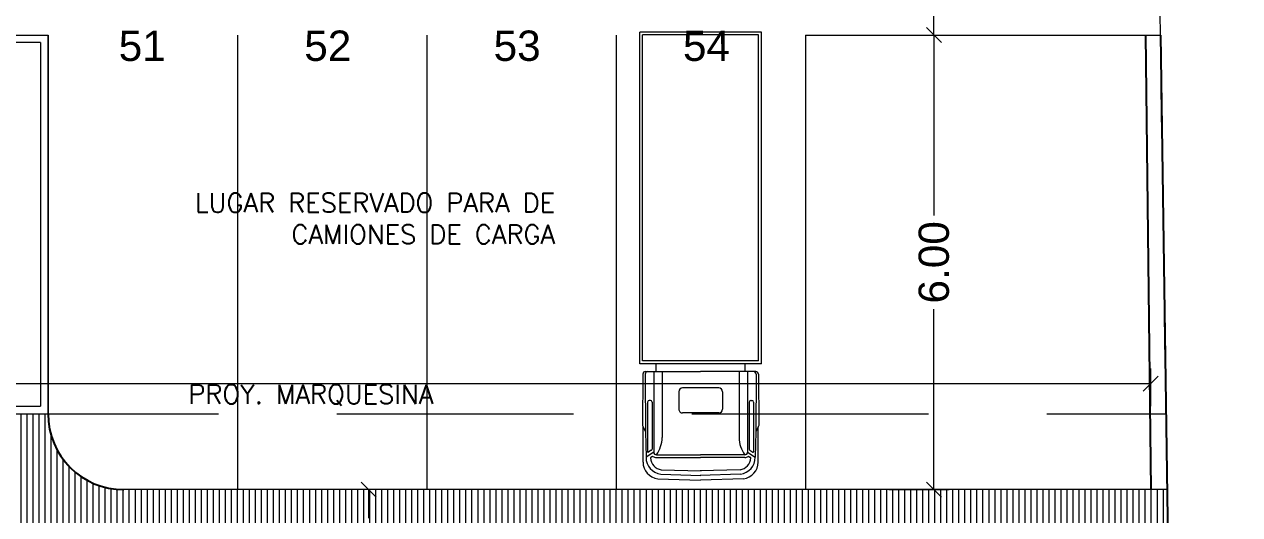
# Model space of a CAD drawing. Header units: inches. Extents: x 2 to 337, y 2 to 182.
# Drawn here: x 170.04 to 186.08, y 123.92 to 130.39 of the extents above; entities that cross this region are included whole.
import ezdxf

# ---------------------------------------------------------------- set-up
doc = ezdxf.new("R2010")
doc.units = ezdxf.units.IN
doc.header["$MEASUREMENT"] = 0
for name, pattern in [('ACAD_ISO10W100', [18, 12, -3, 0, -3]), ('HIDDEN2', [4.7625, 3.175, -1.5875]), ('LÍNEAS_OCULTAS2', [0.1875, 0.125, -0.0625])]:
    doc.linetypes.add(name, pattern=pattern)
for name, color, linetype, lineweight in [('01 eje', 30, 'ACAD_ISO10W100', 9), ('a_MUEBLE', 3, 'Continuous', 5), ('L COTAS', 1, 'Continuous', 9), ('l gris', 9, 'Continuous', 5), ('l muro', 5, 'Continuous', 80), ('L PROYEC', 4, 'HIDDEN2', 9)]:
    doc.layers.add(name, color=color, linetype=linetype, lineweight=lineweight)
doc.layers.add('ARQ-TXTS LOCAL', color=3, linetype='Continuous')
doc.styles.add('2mm para 1.100', font='ARIAL.TTF')
doc.styles.add('3mm para 1.100', font='ARIAL.TTF')
doc.styles.add('RomanS', font='romans.shx')
doc.dimstyles.new('cotas 1.100', dxfattribs={"dimscale": 2, "dimtxt": 0.2, "dimasz": 0.1, "dimexe": 0.1, "dimexo": 0.05, "dimgap": 0.05, "dimtad": 0, "dimzin": 0, "dimdsep": 46, "dimtxsty": '2mm para 1.100', "dimblk": 'OBLIQUE', "dimcen": 0.09, "dimclrd": 256, "dimclre": 256, "dimclrt": 256, "dimaunit": 1, "dimadec": 3, "dimazin": 0, "dimtfac": 1, "dimtofl": 0, "dimtmove": 2, "dimatfit": 3, "dimfxl": 0, "dimtolj": 1, "dimtzin": 0, "dimlwd": -1, "dimlwe": -1, "dimarcsym": 0})

# ---------------------------------------------------------------- blocks, each defined once
blk = doc.blocks.new('terreno1')
at = {"layer": '01 eje', "ltscale": 0.05}
blk.add_line((2904.08, 736.346), (2902.361, 855.185), dxfattribs=at)
blk = doc.blocks.new('_Oblique')
at = {"color": 0, "linetype": 'ByBlock', "lineweight": -2}
blk.add_line((-0.5, -0.5), (0.5, 0.5), dxfattribs=at)
blk = doc.blocks.new('*D392')
at = {"layer": 'Defpoints', "color": 0}
for p in [(181.35, 130.25), (181.35, 124.25), (182.047, 124.25)]:
    blk.add_point(p, dxfattribs=at)
at = {"layer": 'L COTAS'}
for p, q in [((181.45, 130.25), (182.247, 130.25)), ((182.047, 130.25), (182.047, 127.87)), ((182.047, 124.25), (182.047, 126.63)), ((181.45, 124.25), (182.247, 124.25))]:
    blk.add_line(p, q, dxfattribs=at)
at = {"layer": 'L COTAS', "xscale": 0.2, "yscale": 0.2, "zscale": 0.2}
for p, rotation in [((182.047, 130.25), 90), ((182.047, 124.25), 270)]:
    blk.add_blockref('_Oblique', p, dxfattribs=dict(at, rotation=rotation))
at = {"layer": 'L COTAS', "insert": (182.047, 127.25), "char_height": 0.4, "attachment_point": 5, "rotation": 90, "style": '2mm para 1.100'}
blk.add_mtext('\\A1;6.00', dxfattribs=at)
blk = doc.blocks.new('*D472')
at = {"layer": 'Defpoints', "color": 0}
for p in [(181.35, 135.75), (181.35, 130.25), (182.047, 130.25)]:
    blk.add_point(p, dxfattribs=at)
at = {"layer": 'L COTAS'}
for p, q in [((181.45, 135.75), (182.247, 135.75)), ((182.047, 135.75), (182.047, 133.619)), ((182.047, 130.25), (182.047, 132.381)), ((181.45, 130.25), (182.247, 130.25))]:
    blk.add_line(p, q, dxfattribs=at)
at = {"layer": 'L COTAS', "xscale": 0.2, "yscale": 0.2, "zscale": 0.2}
for p, rotation in [((182.047, 135.75), 90), ((182.047, 130.25), 270)]:
    blk.add_blockref('_Oblique', p, dxfattribs=dict(at, rotation=rotation))
at = {"layer": 'L COTAS', "insert": (182.047, 133), "char_height": 0.4, "attachment_point": 5, "rotation": 90, "style": '2mm para 1.100'}
blk.add_mtext('\\A1;5.50', dxfattribs=at)
blk = doc.blocks.new('COCHERA-DISC-flat-2')
at = {"color": 0}
for p, q in [((-3.5, 0), (-3.5, 5)), ((0, 5), (-3.5, 5)), ((0, 0), (0, 5)), ((0, 0), (0, 5)), ((0, 0), (0, 5)), ((-0.5, 4.9), (-3.4, 4.9)), ((-3.4, 0.1), (-3.4, 4.9)), ((-0.5, 4.85), (-0.5, 4.9)), ((-0.05, 4.85), (-0.5, 4.85)), ((-0.05, 4.7), (-0.05, 4.85)), ((-0.05, 4.7), (-0.5, 4.7)), ((-0.5, 4.55), (-0.5, 4.7)), ((-0.05, 4.55), (-0.5, 4.55)), ((-0.05, 4.4), (-0.05, 4.55)), ((-0.05, 4.4), (-0.5, 4.4)), ((-0.5, 4.25), (-0.5, 4.4)), ((-0.05, 4.25), (-0.5, 4.25)), ((-0.05, 4.1), (-0.05, 4.25)), ((-0.05, 4.1), (-0.5, 4.1)), ((-0.5, 3.95), (-0.5, 4.1)), ((-0.05, 3.95), (-0.5, 3.95)), ((-0.05, 3.8), (-0.05, 3.95)), ((-0.05, 3.8), (-0.5, 3.8)), ((-0.5, 3.65), (-0.5, 3.8)), ((-1.817, 2.664), (-1.509, 3.558)), ((-0.05, 3.65), (-0.5, 3.65)), ((-0.05, 3.5), (-0.05, 3.65)), ((-0.05, 3.5), (-0.5, 3.5)), ((-0.5, 3.35), (-0.5, 3.5)), ((-1.767, 3.133), (-1.692, 3.35)), ((-0.05, 3.35), (-0.5, 3.35)), ((-0.05, 3.2), (-0.05, 3.35)), ((-2.198, 3.028), (-2.198, 3.133)), ((-1.767, 3.133), (-2.198, 3.133)), ((-1.65, 2.988), (-1.616, 3.088)), ((-0.05, 3.2), (-0.5, 3.2)), ((-0.5, 3.05), (-0.5, 3.2)), ((-0.05, 3.05), (-0.5, 3.05)), ((-0.05, 2.9), (-0.05, 3.05)), ((-1.803, 3.028), (-2.198, 3.028)), ((-1.892, 2.769), (-1.803, 3.028)), ((-0.05, 2.9), (-0.5, 2.9)), ((-0.5, 2.75), (-0.5, 2.9)), ((-2.475, 2.769), (-2.724, 2.237)), ((-1.892, 2.769), (-2.475, 2.769)), ((-0.05, 2.75), (-0.5, 2.75)), ((-0.05, 2.6), (-0.05, 2.75)), ((-2.408, 2.664), (-2.675, 2.092)), ((-1.817, 2.664), (-2.408, 2.664)), ((-0.05, 2.6), (-0.5, 2.6)), ((-0.5, 2.45), (-0.5, 2.6)), ((-2.448, 2.454), (-2.53, 2.278)), ((-0.05, 2.45), (-0.5, 2.45)), ((-0.05, 2.3), (-0.05, 2.45)), ((-2.863, 2.311), (-2.907, 2.215)), ((-2.724, 2.237), (-2.863, 2.311)), ((-0.05, 2.3), (-0.5, 2.3)), ((-0.5, 2.15), (-0.5, 2.3)), ((-2.675, 2.092), (-2.907, 2.215)), ((-0.05, 2.15), (-0.5, 2.15)), ((-0.05, 2), (-0.05, 2.15)), ((-0.05, 2), (-0.5, 2)), ((-0.5, 1.85), (-0.5, 2)), ((-0.05, 1.85), (-0.5, 1.85)), ((-0.05, 1.7), (-0.05, 1.85)), ((-0.05, 1.7), (-0.5, 1.7)), ((-0.5, 1.55), (-0.5, 1.7)), ((-0.05, 1.55), (-0.5, 1.55)), ((-0.05, 1.4), (-0.05, 1.55)), ((-0.05, 1.4), (-0.5, 1.4)), ((-0.5, 1.25), (-0.5, 1.4)), ((-0.05, 1.25), (-0.5, 1.25)), ((-0.05, 1.1), (-0.05, 1.25)), ((-0.05, 1.1), (-0.5, 1.1)), ((-0.5, 0.95), (-0.5, 1.1)), ((-0.05, 0.95), (-0.5, 0.95)), ((-0.05, 0.8), (-0.05, 0.95)), ((-0.05, 0.8), (-0.5, 0.8)), ((-0.5, 0.65), (-0.5, 0.8)), ((-0.05, 0.65), (-0.5, 0.65)), ((-0.05, 0.5), (-0.05, 0.65)), ((-0.05, 0.5), (-0.5, 0.5)), ((-0.5, 0.35), (-0.5, 0.5)), ((-0.05, 0.35), (-0.5, 0.35)), ((-0.05, 0.35), (-0.5, 0.35)), ((-0.05, 0.2), (-0.05, 0.35)), ((-0.05, 0.2), (-0.5, 0.2)), ((-0.5, 0.1), (-0.5, 0.2)), ((0, 0), (-3.5, 0)), ((-3.4, 0.1), (-0.5, 0.1))]:
    blk.add_line(p, q, dxfattribs=at)
for centre, radius, start, end in [((-1.719, 3.558), 0.21, 0, 277.4565), ((-1.87, 2.453), 0.683, 194.871, 68.1638), ((-1.87, 2.453), 0.578, 179.9015, 67.6476)]:
    blk.add_arc(centre, radius, start, end, dxfattribs=at)
blk = doc.blocks.new('*D304')
at = {"layer": 'Defpoints', "color": 0}
for p in [(184.909, 125.648), (150.073, 125.25), (184.909, 125.254)]:
    blk.add_point(p, dxfattribs=at)
at = {"layer": 'L COTAS'}
for p, q in [((150.073, 125.35), (150.073, 125.848)), ((184.909, 125.354), (184.909, 125.848)), ((150.073, 125.648), (166.717, 125.648)), ((184.909, 125.648), (168.265, 125.648))]:
    blk.add_line(p, q, dxfattribs=at)
at = {"layer": 'L COTAS', "xscale": 0.2, "yscale": 0.2, "zscale": 0.2, "rotation": 180}
blk.add_blockref('_Oblique', (150.073, 125.648), dxfattribs=at)
at = {"layer": 'L COTAS', "xscale": 0.2, "yscale": 0.2, "zscale": 0.2}
blk.add_blockref('_Oblique', (184.909, 125.648), dxfattribs=at)
at = {"layer": 'L COTAS', "insert": (167.491, 125.648), "char_height": 0.4, "attachment_point": 5, "style": '2mm para 1.100'}
blk.add_mtext('\\A1;34.84', dxfattribs=at)
blk = doc.blocks.new('*D383')
at = {"layer": 'Defpoints', "color": 0}
for p in [(174.583, 124.25), (175.154, 124.25), (175.115, 122.252)]:
    blk.add_point(p, dxfattribs=at)
at = {"layer": 'L COTAS'}
for p, q in [((175.054, 124.25), (174.383, 124.25)), ((174.583, 124.25), (174.583, 123.873)), ((174.583, 122.252), (174.583, 122.629)), ((175.015, 122.252), (174.383, 122.252))]:
    blk.add_line(p, q, dxfattribs=at)
at = {"layer": 'L COTAS', "xscale": 0.2, "yscale": 0.2, "zscale": 0.2}
for p, rotation in [((174.583, 124.25), 90), ((174.583, 122.252), 270)]:
    blk.add_blockref('_Oblique', p, dxfattribs=dict(at, rotation=rotation))
at = {"layer": 'L COTAS', "insert": (174.583, 123.251), "char_height": 0.4, "attachment_point": 5, "rotation": 90, "style": '2mm para 1.100'}
blk.add_mtext('\\A1;2.00', dxfattribs=at)
blk = doc.blocks.new('ca_v_cam29')
at = {"layer": 'a_MUEBLE'}
for p, q in [((-89.1, 110), (-689.1, 110)), ((-689.1, 110), (-689.1, -110)), ((-89.1, 110), (-89.1, 80.5)), ((-75.1, 99.7), (-75.1, 80.5)), ((-70.1, 104.7), (22.9, 105.1)), ((-70.1, 100.4), (34.4, 99.7)), ((22.9, 105.1), (24.8, 104.2)), ((88.8, 104.2), (24.8, 104.2)), ((24.8, 104.2), (34.4, 99.7)), ((34.4, 99.7), (80.1, 98.8)), ((70.8, 85), (80.1, 98.8)), ((-89.1, 80.5), (-89.1, -80.5)), ((-75.1, 85), (70.8, 85)), ((-75.1, 80.5), (-75.1, 0)), ((-75.1, 69.7), (44.4, 69.7)), ((75.8, 80), (75.8, 0)), ((110.7, 72), (112.9, -0.6)), ((119.1, 77.4), (121.4, 0)), ((-45.3, 32.8), (-45.3, -32.8)), ((-75.1, -80.5), (-75.1, 0)), ((75.8, -80), (75.8, 0)), ((110.7, -72), (112.9, 0.6)), ((119.1, -77.4), (121.4, 0)), ((-89.1, -80.5), (-89.1, -110)), ((-75.1, -69.7), (44.4, -69.7)), ((-75.1, -99.7), (-75.1, -80.5)), ((-75.1, -85), (70.8, -85)), ((70.8, -85), (80.1, -98.8)), ((-89.1, -110), (-689.1, -110)), ((-70.1, -100.4), (34.4, -99.7)), ((-70.1, -104.7), (22.9, -105.1)), ((22.9, -105.1), (24.8, -104.2)), ((24.8, -104.2), (34.4, -99.7)), ((88.8, -104.2), (24.8, -104.2)), ((34.4, -99.7), (80.1, -98.8))]:
    blk.add_line(p, q, dxfattribs=at)
at = {"layer": 'a_MUEBLE', "color": 8}
for p, q in [((-684.1, 105), (-684.1, -105)), ((-94.1, 105), (-684.1, 105)), ((-94.1, 105), (-94.1, -105)), ((-22.8, 91), (-22.8, 93)), ((-19.8, 96), (70.3, 96)), ((67.6, 89.3), (71.1, 94.4)), ((78.5, 87.4), (80.4, 90.3)), ((-75.1, 80.5), (-89.1, 80.5)), ((-19.8, 88), (65.2, 88)), ((80.8, 80), (80.8, 0)), ((102.7, 71.4), (104.9, -0.8)), ((-38.5, 39.6), (-6.8, 39.6)), ((0, 32.8), (0, -32.8)), ((80.8, -80), (80.8, 0)), ((102.7, -71.4), (104.9, 0.8)), ((-38.5, -39.6), (-6.8, -39.6)), ((-75.1, -80.5), (-89.1, -80.5)), ((-19.8, -88), (65.2, -88)), ((78.5, -87.4), (80.4, -90.3)), ((-94.1, -105), (-684.1, -105)), ((-22.8, -91), (-22.8, -93)), ((-19.8, -96), (70.3, -96)), ((67.6, -89.3), (71.1, -94.4))]:
    blk.add_line(p, q, dxfattribs=at)
at = {"layer": 'a_MUEBLE'}
for centre, radius, start, end in [((-70.1, 99.7), 5, 90.221, 180), ((-70.1, 95.4), 5, 89.6573, 180), ((80.4, 68.2), 30.6, 7.1101, 90.471), ((88.8, 73.7), 30.6, 7.1101, 90), ((44.2, 123.2), 53.5, 270.1692, 306.0617), ((70.8, 80), 5, 0, 90), ((44.2, -123.2), 53.5, 53.9383, 89.8308), ((70.8, -80), 5, 270, 0), ((80.4, -68.2), 30.6, 269.529, 352.8899), ((88.8, -73.7), 30.6, 270, 352.8899), ((-70.1, -95.4), 5, 180, 270.3427), ((-70.1, -99.7), 5, 180, 269.779)]:
    blk.add_arc(centre, radius, start, end, dxfattribs=at)
at = {"layer": 'a_MUEBLE', "color": 8}
for centre, radius, start, end in [((-19.8, 93), 3, 90, 180), ((-19.8, 91), 3, 180, 270), ((65.2, 91), 3, 270, 325.8642), ((70.3, 95), 1, 325.8642, 90), ((81.3, 89.8), 1, 87.6503, 145.8642), ((80.4, 68.2), 22.6, 8.0464, 87.6503), ((79.3, 86.9), 1, 145.8642, 218.9833), ((70.8, 80), 10, 0, 38.9833), ((-38.5, 32.8), 6.79, 90, 180), ((-6.8, 32.8), 6.79, 0, 90), ((-38.5, -32.8), 6.79, 180, 270), ((-6.8, -32.8), 6.79, 270, 0), ((-19.8, -91), 3, 90, 180), ((65.2, -91), 3, 34.1358, 90), ((79.3, -86.9), 1, 141.0167, 214.1358), ((70.8, -80), 10, 321.0167, 0), ((80.4, -68.2), 22.6, 272.3497, 351.9536), ((-19.8, -93), 3, 180, 270), ((70.3, -95), 1, 270, 34.1358), ((81.3, -89.8), 1, 214.1358, 272.3497)]:
    blk.add_arc(centre, radius, start, end, dxfattribs=at)

msp = doc.modelspace()

# ---------------------------------------------------------------- hatches: boundary and pattern name
at = {"layer": 'l gris'}
h = msp.add_hatch(dxfattribs=at)
h.set_pattern_fill('LINE', color=256, scale=0.025, angle=90)
h.set_pattern_definition([(90, (-3667.70768, -701.38761), (-0.079375, 5e-18), [])])
h.paths.add_polyline_path([(141.35, 125.25), (170.35, 125.25), (170.369, 125.055), (170.426, 124.868), (170.518, 124.695), (170.643, 124.543), (170.794, 124.419), (170.967, 124.326), (171.155, 124.269), (171.35, 124.25), (185.111, 124.25), (185.156, 122.252), (150.075, 122.252), (150.075, 124.35), (141.35, 124.35)])

# ---------------------------------------------------------------- linework, layer by layer
for points in [[(184.838, 130.25), (184.912, 124.25)], [(185.038, 130.25), (185.592, 92.002)]]:
    msp.add_lwpolyline(points)
msp.add_arc((171.35, 125.25), 1, 180, 270)
for p, q in [((170.35, 130.25), (170.35, 125.25)), ((172.85, 130.25), (172.85, 124.25)), ((175.35, 130.25), (175.35, 124.25)), ((177.85, 130.25), (177.85, 124.25)), ((180.35, 130.25), (180.35, 124.25))]:
    msp.add_line(p, q, dxfattribs=at)
for points in [[(170.35, 125.25), (170.35, 130.25)], [(180.35, 130.25), (185.038, 130.25)], [(185.111, 124.25), (171.35, 124.25)]]:
    msp.add_lwpolyline(points, dxfattribs=at)
at = {"layer": 'L PROYEC', "linetype": 'LÍNEAS_OCULTAS2', "ltscale": 25}
msp.add_line((141.35, 125.25), (185.111, 125.25), dxfattribs=at)

# ---------------------------------------------------------------- block references
at = {"layer": 'a_MUEBLE', "xscale": 0.007291817144173874, "yscale": 0.007291817144173874, "zscale": 0.007291817144173874, "rotation": 270}
msp.add_blockref('ca_v_cam29', (178.966, 125.262), dxfattribs=at)
at = {"layer": 'l gris', "rotation": 180}
msp.add_blockref('COCHERA-DISC-flat-2', (166.85, 130.25), dxfattribs=at)
at = {"layer": 'l muro'}
msp.add_blockref('terreno1', (-2717.663, -701.391), dxfattribs=at)

# ---------------------------------------------------------------- texts
at = {"layer": 'ARQ-TXTS LOCAL', "char_height": 0.25, "attachment_point": 9, "style": 'RomanS'}
for s, width, insert in [('LUGAR RESERVADO PARA DE CAMIONES DE CARGA', 5.34144, (177.045, 127.494)), ('PROY. MARQUESINA', 5.43795, (175.437, 125.361))]:
    msp.add_mtext_dynamic_manual_height_columns(s, width=width, gutter_width=1.15, heights=[0], dxfattribs=dict(at, insert=insert))
at = {"layer": 'l gris', "style": '3mm para 1.100'}
for s, p in [('51', (171.283, 129.907)), ('52', (173.733, 129.908)), ('53', (176.233, 129.908)), ('54', (178.733, 129.908))]:
    msp.add_text(s, height=0.4, rotation=0.1222, dxfattribs=at).set_placement(p)

# ---------------------------------------------------------------- dimensions: what is measured, and where the dimension line sits
at = {"layer": 'L COTAS'}
for base, p1, p2, picture, middle in [((182.047, 130.25), (181.35, 135.75), (181.35, 130.25), '*D472', (182.047, 133)), ((182.047, 124.25), (181.35, 130.25), (181.35, 124.25), '*D392', (182.047, 127.25)), ((174.583, 124.25), (175.115, 122.252), (175.154, 124.25), '*D383', (174.583, 123.251))]:
    dim = msp.add_linear_dim(base=base, p1=p1, p2=p2, angle=90, dimstyle='cotas 1.100', override={"dimfxl": 0.1, "dimarcsym": 1}, dxfattribs=at)
    dim.commit()
    dim.dimension.update_dxf_attribs({"geometry": picture, "text_midpoint": middle})
dim = msp.add_linear_dim(base=(184.909, 125.648), p1=(150.073, 125.25), p2=(184.909, 125.254), dimstyle='cotas 1.100', override={"dimfxl": 0.1, "dimarcsym": 1}, dxfattribs=at)
dim.commit()
dim.dimension.update_dxf_attribs({"geometry": '*D304', "text_midpoint": (167.491, 125.648)})

doc.saveas('drawing.dxf')
